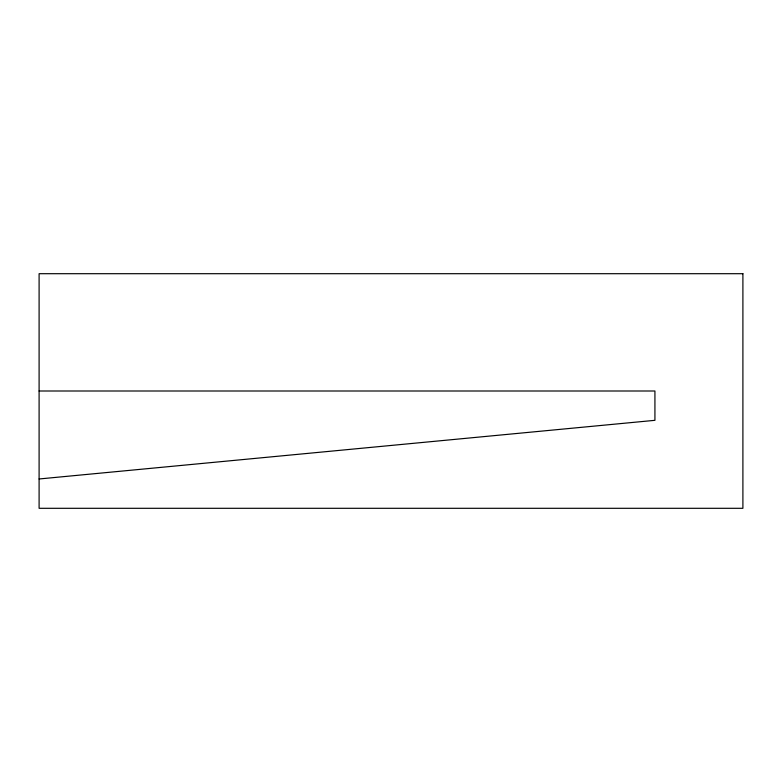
<?xml version="1.0" encoding="UTF-8"?>
<svg xmlns="http://www.w3.org/2000/svg" width="782" height="782" viewBox="0 0 782 782"><rect width="100%" height="100%" fill="white"/><g stroke="black" fill="none" stroke-linecap="round" stroke-linejoin="round"><path stroke-width="1.17" d="M39.1 478.975L654.925 420.325L654.925 391L39.1 391M742.9 273.7L39.1 273.7L39.1 508.3L742.9 508.3L742.9 273.7"/></g></svg>
